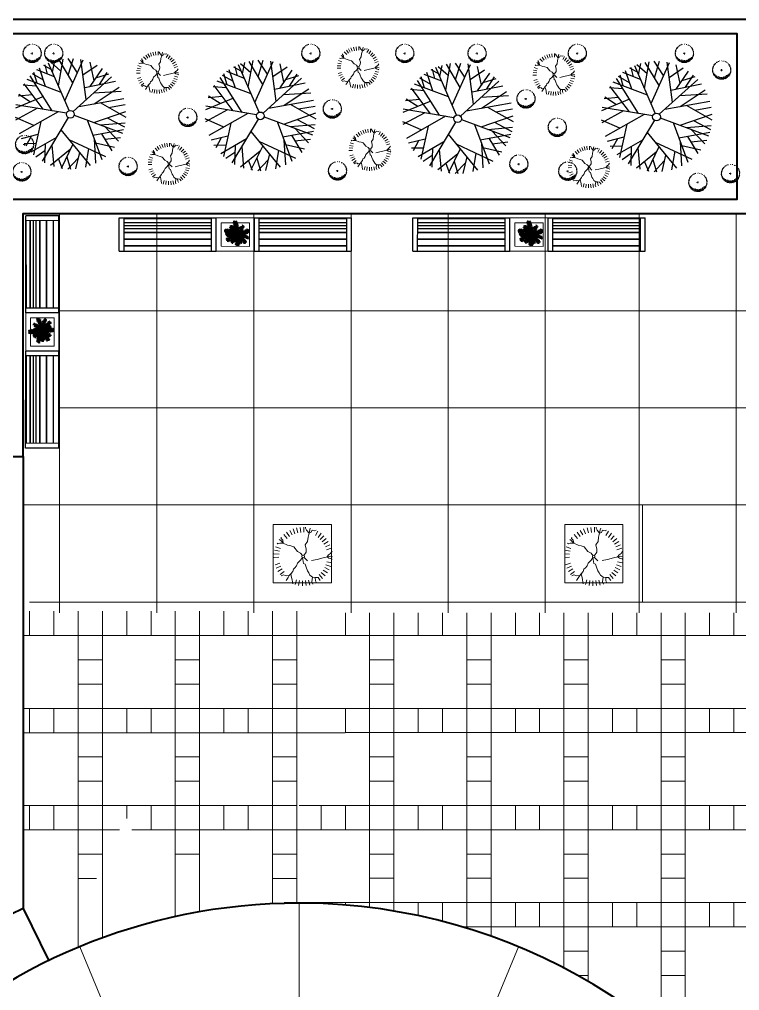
# Model space of a CAD drawing. Header units: millimetres. Extents: x 216896 to 446004, y 63591 to 243769.
# Drawn here: x 367824 to 382651, y 201232 to 221232 of the extents above; entities that cross this region are included whole.
import ezdxf

# ---------------------------------------------------------------- set-up
doc = ezdxf.new("R2010")
doc.units = ezdxf.units.MM
doc.layers.add('1_furn', color=26, linetype='Continuous')
for name, color, linetype, lineweight in [('concr. box', 250, 'Continuous', 20), ('glass constr', 251, 'Continuous', 5), ('trees 1', 84, 'Continuous', 5), ('wall', 5, 'Continuous', 40)]:
    doc.layers.add(name, color=color, linetype=linetype, lineweight=lineweight)
doc.layers.add('green', color=7, linetype='Continuous', true_color=0x45e718)
doc.layers.add('trees', color=7, linetype='Continuous', true_color=0x547000)
doc.layers.add('line pedestr', color=7, linetype='Continuous', lineweight=5, true_color=0x1c1c1c)
doc.layers.add('trees 2', color=7, linetype='Continuous', lineweight=5, true_color=0x91c200)

# ---------------------------------------------------------------- blocks, each defined once
blk = doc.blocks.new('A$C19F01AD3')
at = {"color": 0}
for p, q in [((-0.292, 0.682), (-0.444, 0.833)), ((-0.41, 0.656), (-0.413, 0.85)), ((-0.095, 0.686), (-0.355, 0.876)), ((-0.284, 0.566), (-0.306, 0.895)), ((-0.115, 0.82), (-0.22, 0.92)), ((-0.199, 0.762), (-0.197, 0.926)), ((-0.003, 0.066), (-0.132, 0.938)), ((-0.108, 0.772), (-0.021, 0.947)), ((0.036, 0.751), (-0.094, 0.942)), ((-0.071, 0.523), (0.125, 0.94)), ((-0.03, 0.247), (0.451, 0.836)), ((0.181, 0.505), (0.055, 0.946)), ((0.139, 0.654), (0.295, 0.902)), ((0.301, 0.652), (0.208, 0.926)), ((0.327, 0.171), (0.415, 0.854)), ((-0.427, 0.608), (-0.645, 0.687)), ((-0.423, 0.202), (-0.625, 0.705)), ((-0.053, 0.401), (-0.557, 0.761)), ((-0.281, 0.137), (-0.489, 0.808)), ((0.381, 0.592), (0.656, 0.688)), ((0.537, 0.448), (0.555, 0.771)), ((-0.537, 0.486), (-0.78, 0.526)), ((-0.603, 0.378), (-0.762, 0.551)), ((0.447, 0.372), (0.728, 0.611)), ((0.61, 0.361), (0.792, 0.525)), ((-0.365, 0.409), (-0.874, 0.342)), ((-0.056, 0.034), (-0.851, 0.397)), ((0.057, 0.032), (0.844, 0.436)), ((0.354, 0.378), (0.885, 0.344)), ((0.581, 0.486), (0.812, 0.493)), ((-0.514, 0.243), (-0.925, 0.146)), ((-0.649, -0.024), (-0.917, 0.192)), ((0.438, 0.069), (0.92, 0.232)), ((0.481, 0.25), (0.935, 0.157)), ((-0.191, 0.096), (-0.93, -0.097)), ((-0.519, 0.01), (-0.785, -0.504)), ((0.172, 0.091), (0.947, 0.026)), ((0.542, 0.06), (0.9, -0.29)), ((-0.048, -0.045), (-0.672, -0.648)), ((0.058, -0.031), (0.774, -0.539)), ((0.66, -0.055), (0.944, -0.08)), ((-0.623, -0.191), (-0.916, -0.185)), ((-0.695, -0.33), (-0.891, -0.28)), ((-0.739, -0.188), (-0.874, -0.33)), ((-0.33, -0.318), (-0.818, -0.45)), ((-0.222, -0.214), (0.101, -0.931)), ((0.25, -0.167), (0.318, -0.882)), ((0.351, -0.239), (0.926, -0.196)), ((0.447, -0.307), (0.864, -0.381)), ((0.592, -0.221), (0.832, -0.446)), ((-0.579, -0.491), (-0.753, -0.551)), ((-0.544, -0.376), (-0.636, -0.683)), ((-0.44, -0.424), (-0.504, -0.786)), ((-0.135, -0.408), (0.394, -0.852)), ((0.276, -0.444), (0.808, -0.487)), ((0.426, -0.456), (0.522, -0.782)), ((0.513, -0.354), (0.675, -0.657)), ((-0.158, -0.58), (-0.551, -0.753)), ((-0.092, -0.504), (-0.391, -0.848)), ((0.148, -0.645), (0.016, -0.936)), ((0.282, -0.506), (0.196, -0.916)), ((0.289, -0.582), (0.583, -0.738)), ((0.458, -0.563), (0.724, -0.603)), ((-0.393, -0.684), (-0.371, -0.857)), ((-0.066, -0.756), (-0.281, -0.891)), ((-0.245, -0.681), (-0.239, -0.903)), ((-0.018, -0.666), (-0.154, -0.922))]:
    blk.add_line(p, q, dxfattribs=at)
blk.add_circle((0, 0), 0.0659, dxfattribs=at)
blk = doc.blocks.new('arbor3')
at = {"layer": 'trees 1'}
for p, q in [((-0.128, 0.431), (-0.102, 0.36)), ((-0.076, 0.445), (-0.059, 0.373)), ((-0.023, 0.454), (-0.015, 0.379)), ((0.031, 0.455), (0.03, 0.38)), ((0.085, 0.449), (0.074, 0.375)), ((0.138, 0.437), (0.118, 0.365)), ((0.157, 0.418), (0.159, 0.43)), ((-0.294, 0.301), (-0.305, 0.313)), ((-0.268, 0.301), (-0.294, 0.301)), ((-0.218, 0.288), (-0.268, 0.301)), ((-0.243, 0.336), (-0.26, 0.356)), ((-0.218, 0.288), (-0.243, 0.336)), ((-0.23, 0.365), (-0.222, 0.384)), ((-0.213, 0.333), (-0.23, 0.365)), ((-0.218, 0.288), (-0.213, 0.333)), ((-0.162, 0.245), (-0.218, 0.288)), ((-0.178, 0.41), (-0.144, 0.343)), ((0.165, 0.385), (0.157, 0.418)), ((0.158, 0.282), (0.188, 0.333)), ((0.188, 0.333), (0.165, 0.385)), ((0.188, 0.333), (0.21, 0.38)), ((0.188, 0.333), (0.217, 0.337)), ((0.21, 0.38), (0.223, 0.401)), ((0.217, 0.337), (0.242, 0.362)), ((0.242, 0.362), (0.275, 0.344)), ((0.322, 0.327), (0.269, 0.274)), ((0.275, 0.344), (0.298, 0.349)), ((0.357, 0.286), (0.299, 0.24)), ((-0.39, 0.173), (-0.319, 0.148)), ((-0.368, 0.222), (-0.301, 0.189)), ((-0.34, 0.269), (-0.278, 0.227)), ((-0.122, 0.222), (-0.162, 0.245)), ((-0.082, 0.197), (-0.122, 0.222)), ((-0.047, 0.118), (-0.082, 0.197)), ((0.088, 0.18), (0.134, 0.219)), ((0.088, 0.117), (0.088, 0.18)), ((0.134, 0.219), (0.158, 0.282)), ((0.387, 0.241), (0.323, 0.202)), ((0.412, 0.193), (0.343, 0.162)), ((-0.416, 0.014), (-0.341, 0.016)), ((-0.405, 0.121), (-0.332, 0.105)), ((-0.008, 0.08), (-0.047, 0.118)), ((0.001, 0.013), (-0.034, -0.016)), ((0.008, 0.041), (-0.008, 0.08)), ((0.001, 0.013), (-0.008, -0.074)), ((0.024, 0.009), (0.059, -0.053)), ((0.029, 0.036), (0.074, 0.074)), ((0.074, 0.074), (0.088, 0.117)), ((0.43, 0.142), (0.358, 0.12)), ((0.441, 0.089), (0.367, 0.076)), ((0.446, 0.035), (0.371, 0.032)), ((-0.411, -0.04), (-0.337, -0.028)), ((-0.4, -0.093), (-0.328, -0.072)), ((-0.382, -0.144), (-0.313, -0.114)), ((-0.172, -0.121), (-0.19, -0.147)), ((-0.145, -0.108), (-0.172, -0.121)), ((-0.115, -0.085), (-0.145, -0.108)), ((-0.089, -0.048), (-0.115, -0.085)), ((-0.034, -0.016), (-0.089, -0.048)), ((-0.008, -0.074), (0.013, -0.094)), ((0.013, -0.094), (0.015, -0.139)), ((0.015, -0.139), (0.021, -0.194)), ((0.12, -0.067), (0.201, -0.07)), ((0.201, -0.07), (0.292, -0.071)), ((0.292, -0.071), (0.403, -0.073)), ((0.398, -0.174), (0.331, -0.141)), ((0.353, -0.072), (0.381, -0.05)), ((0.353, -0.072), (0.373, -0.099)), ((0.373, -0.099), (0.409, -0.119)), ((0.381, -0.05), (0.417, -0.037)), ((0.403, -0.073), (0.43, -0.093)), ((0.409, -0.119), (0.417, -0.131)), ((0.417, -0.037), (0.445, -0.012)), ((-0.336, -0.161), (-0.37, -0.169)), ((-0.312, -0.175), (-0.336, -0.161)), ((-0.279, -0.218), (-0.318, -0.25)), ((-0.299, -0.188), (-0.312, -0.175)), ((-0.254, -0.193), (-0.299, -0.188)), ((-0.254, -0.193), (-0.279, -0.218)), ((-0.228, -0.174), (-0.254, -0.193)), ((-0.231, -0.266), (-0.237, -0.325)), ((-0.229, -0.232), (-0.231, -0.266)), ((-0.228, -0.174), (-0.229, -0.232)), ((-0.19, -0.147), (-0.228, -0.174)), ((-0.207, -0.345), (-0.169, -0.281)), ((0.021, -0.194), (0.033, -0.228)), ((0.033, -0.228), (0.041, -0.267)), ((0.041, -0.267), (0.07, -0.307)), ((0.255, -0.334), (0.212, -0.272)), ((0.298, -0.301), (0.248, -0.245)), ((0.336, -0.263), (0.28, -0.214)), ((0.37, -0.221), (0.308, -0.179)), ((-0.159, -0.37), (-0.13, -0.301)), ((-0.108, -0.389), (-0.088, -0.317)), ((-0.055, -0.401), (-0.044, -0.327)), ((-0.001, -0.407), (0, -0.332)), ((0.07, -0.307), (0.044, -0.37)), ((0.044, -0.37), (0.047, -0.406)), ((0.07, -0.307), (0.106, -0.319)), ((0.106, -0.319), (0.096, -0.368)), ((0.096, -0.368), (0.103, -0.398)), ((0.106, -0.319), (0.147, -0.333)), ((0.147, -0.333), (0.166, -0.38)), ((0.208, -0.361), (0.174, -0.295))]:
    blk.add_line(p, q, dxfattribs=at)
blk.add_circle((0.015, 0.024), 0.0177, dxfattribs=at)
blk = doc.blocks.new('arber')
at = {"layer": 'trees 2'}
for p, q in [((-0.191, -0.004), (-0.181, 0.005)), ((-0.19, 0.014), (-0.175, 0.017)), ((-0.176, 0.032), (-0.189, 0.034)), ((-0.171, 0.015), (-0.189, 0.021)), ((-0.188, 0.008), (-0.177, 0.001)), ((-0.166, 0.042), (-0.184, 0.044)), ((-0.171, 0.048), (-0.179, 0.056)), ((-0.177, 0.071), (-0.165, 0.075)), ((-0.165, 0.062), (-0.174, 0.065)), ((-0.17, 0.081), (-0.162, 0.07)), ((-0.169, 0.088), (-0.155, 0.085)), ((-0.151, 0.081), (-0.165, 0.094)), ((-0.15, 0.099), (-0.161, 0.105)), ((-0.136, 0.104), (-0.152, 0.113)), ((-0.139, 0.112), (-0.144, 0.122)), ((-0.135, 0.135), (-0.122, 0.135)), ((-0.128, 0.123), (-0.135, 0.129)), ((-0.125, 0.142), (-0.122, 0.129)), ((-0.122, 0.148), (-0.11, 0.139)), ((-0.107, 0.135), (-0.116, 0.152)), ((-0.1, 0.15), (-0.107, 0.161)), ((-0.085, 0.151), (-0.096, 0.164)), ((-0.085, 0.159), (-0.085, 0.17)), ((-0.07, 0.164), (-0.074, 0.172)), ((-0.06, 0.181), (-0.062, 0.168)), ((-0.055, 0.185), (-0.047, 0.173)), ((-0.034, 0.179), (-0.037, 0.191)), ((0.021, -0.005), (-0.021, 0.005)), ((-0.017, 0.181), (-0.013, 0.191)), ((-0.001, 0.18), (-0.002, 0.19)), ((0.008, 0.015), (-0.001, -0.021)), ((0.003, 0.195), (0.011, 0.185)), ((0.055, 0.175), (0.062, 0.183)), ((0.095, 0.173), (0.091, 0.159)), ((0.119, 0.143), (0.129, 0.147)), ((0.129, 0.132), (0.135, 0.139)), ((0.142, 0.139), (0.141, 0.126)), ((0.157, 0.104), (0.167, 0.111)), ((0.165, 0.089), (0.176, 0.089)), ((0.171, 0.074), (0.179, 0.078)), ((0.188, 0.064), (0.174, 0.066)), ((0.174, 0.051), (0.193, 0.052)), ((0.192, 0.059), (0.179, 0.051)), ((0.185, 0.076), (0.18, 0.064)), ((0.18, 0.024), (0.197, 0.029)), ((0.186, 0.038), (0.198, 0.04)), ((0.187, 0.021), (0.198, 0.017)), ((0.187, 0.005), (0.196, 0.006)), ((0.201, 0.001), (0.192, -0.007)), ((-0.177, -0.023), (-0.187, -0.019)), ((-0.17, -0.027), (-0.187, -0.032)), ((-0.175, -0.041), (-0.187, -0.043)), ((-0.177, -0.008), (-0.186, -0.009)), ((-0.164, -0.053), (-0.183, -0.055)), ((-0.181, -0.062), (-0.169, -0.054)), ((-0.165, -0.015), (-0.177, -0.023)), ((-0.177, -0.067), (-0.164, -0.069)), ((-0.175, -0.079), (-0.169, -0.067)), ((-0.159, -0.04), (-0.171, -0.048)), ((-0.16, -0.077), (-0.168, -0.081)), ((-0.155, -0.091), (-0.166, -0.092)), ((-0.151, -0.054), (-0.163, -0.062)), ((-0.147, -0.092), (-0.161, -0.103)), ((-0.147, -0.107), (-0.157, -0.114)), ((-0.143, -0.065), (-0.155, -0.073)), ((-0.155, -0.073), (-0.154, -0.082)), ((-0.131, -0.114), (-0.148, -0.123)), ((-0.133, -0.097), (-0.145, -0.105)), ((-0.144, -0.129), (-0.135, -0.116)), ((-0.14, -0.08), (-0.14, -0.09)), ((-0.138, -0.132), (-0.125, -0.129)), ((-0.131, -0.142), (-0.131, -0.129)), ((-0.117, -0.098), (-0.129, -0.105)), ((-0.128, -0.088), (-0.127, -0.098)), ((-0.114, -0.112), (-0.126, -0.12)), ((-0.119, -0.134), (-0.125, -0.141)), ((-0.108, -0.146), (-0.118, -0.15)), ((-0.109, -0.124), (-0.109, -0.134)), ((-0.1, -0.143), (-0.109, -0.159)), ((-0.096, -0.133), (-0.102, -0.14)), ((-0.086, -0.152), (-0.102, -0.156)), ((-0.095, -0.157), (-0.101, -0.167)), ((-0.088, -0.112), (-0.1, -0.12)), ((-0.088, -0.144), (-0.099, -0.147)), ((-0.077, -0.158), (-0.09, -0.172)), ((-0.073, -0.122), (-0.084, -0.128)), ((-0.084, -0.176), (-0.081, -0.161)), ((-0.083, -0.129), (-0.082, -0.138)), ((-0.079, -0.156), (-0.076, -0.165)), ((-0.07, -0.137), (-0.078, -0.148)), ((-0.077, -0.177), (-0.066, -0.169)), ((-0.067, -0.183), (-0.072, -0.171)), ((-0.059, -0.142), (-0.065, -0.15)), ((-0.059, -0.172), (-0.061, -0.181)), ((-0.06, -0.156), (-0.056, -0.164)), ((-0.045, -0.137), (-0.053, -0.148)), ((-0.044, -0.178), (-0.052, -0.186)), ((-0.047, -0.149), (-0.051, -0.163)), ((-0.044, -0.159), (-0.048, -0.168)), ((-0.034, -0.166), (-0.043, -0.174)), ((-0.029, -0.174), (-0.042, -0.183)), ((-0.038, -0.173), (-0.04, -0.19)), ((-0.027, -0.141), (-0.035, -0.151)), ((-0.029, -0.15), (-0.033, -0.163)), ((-0.028, -0.183), (-0.03, -0.195)), ((-0.019, -0.155), (-0.023, -0.167)), ((-0.021, -0.175), (-0.015, -0.182)), ((-0.011, -0.177), (-0.017, -0.195)), ((-0.011, -0.197), (-0.013, -0.182)), ((-0.007, -0.155), (-0.01, -0.164)), ((-0.004, -0.168), (0.003, -0.175)), ((-0.004, -0.195), (0.003, -0.184)), ((0.008, -0.197), (-0.001, -0.188)), ((0.005, -0.145), (0.001, -0.159)), ((0.011, -0.183), (0.012, -0.192)), ((0.013, -0.166), (0.012, -0.175)), ((0.023, -0.143), (0.018, -0.155)), ((0.025, -0.169), (0.019, -0.179)), ((0.032, -0.175), (0.023, -0.188)), ((0.027, -0.184), (0.023, -0.194)), ((0.031, -0.176), (0.036, -0.193)), ((0.035, -0.153), (0.035, -0.166)), ((0.04, -0.172), (0.048, -0.178)), ((0.044, -0.182), (0.047, -0.194)), ((0.047, -0.149), (0.046, -0.159)), ((0.054, -0.136), (0.055, -0.15)), ((0.054, -0.161), (0.063, -0.165)), ((0.057, -0.17), (0.059, -0.189)), ((0.066, -0.188), (0.057, -0.175)), ((0.069, -0.153), (0.071, -0.162)), ((0.07, -0.128), (0.07, -0.141)), ((0.071, -0.184), (0.073, -0.171)), ((0.083, -0.181), (0.071, -0.176)), ((0.081, -0.152), (0.079, -0.164)), ((0.081, -0.167), (0.085, -0.175)), ((0.085, -0.133), (0.09, -0.145)), ((0.09, -0.154), (0.086, -0.17)), ((0.095, -0.125), (0.098, -0.135)), ((0.095, -0.161), (0.096, -0.172)), ((0.096, -0.153), (0.107, -0.167)), ((0.097, -0.15), (0.106, -0.152)), ((0.108, -0.125), (0.111, -0.135)), ((0.111, -0.153), (0.118, -0.163)), ((0.118, -0.137), (0.126, -0.155)), ((0.132, -0.151), (0.12, -0.142)), ((0.125, -0.112), (0.125, -0.122)), ((0.13, -0.118), (0.133, -0.128)), ((0.136, -0.145), (0.133, -0.132)), ((0.146, -0.138), (0.133, -0.137)), ((0.138, -0.126), (0.145, -0.131)), ((0.14, -0.11), (0.143, -0.12)), ((0.147, -0.107), (0.162, -0.116)), ((0.15, -0.115), (0.154, -0.125)), ((0.161, -0.084), (0.176, -0.097)), ((0.161, -0.101), (0.171, -0.108)), ((0.18, -0.091), (0.165, -0.087)), ((0.181, -0.084), (0.173, -0.073)), ((0.187, -0.074), (0.175, -0.078)), ((0.176, -0.065), (0.184, -0.068)), ((0.177, -0.045), (0.194, -0.047)), ((0.181, -0.018), (0.199, -0.024)), ((0.182, -0.051), (0.19, -0.058)), ((0.201, -0.017), (0.186, -0.02)), ((0.187, -0.034), (0.199, -0.036)), ((0.199, -0.011), (0.188, -0.004))]:
    blk.add_line(p, q, dxfattribs=at)
blk = doc.blocks.new('A$C47DD4A19')
at = {"color": 0}
for p, q in [((-0.73, 4.32), (-1.34, 4.51)), ((-0.62, 3.87), (-1.29, 4.41)), ((-0.63, 4.47), (-1.23, 3.86)), ((-0.58, 4.22), (-0.95, 5.02)), ((-0.62, 3.77), (-0.94, 4.57)), ((-0.73, 4.12), (-0.08, 4.33)), ((-0.68, 4.12), (-0.24, 4.78)), ((-0.67, 3.72), (-0.64, 4.73)), ((-0.63, 4.37), (-0.22, 3.73)), ((-0.53, 4.38), (-0.49, 4.98)), ((1.27, 4.91), (1.01, 2.74)), ((1.08, 4.66), (1.49, 3.96)), ((1.34, 3.8), (1.27, 4.91)), ((1.49, 4.06), (1.43, 4.66)), ((1.44, 4.16), (1.94, 4.57)), ((1.44, 3.96), (2.34, 4.43)), ((1.49, 4.11), (2.04, 4.62)), ((-4.04, 0.28), (-4.58, -0.28)), ((-4.54, 0.22), (-3.38, 0.14)), ((-3.93, 0.13), (-4.35, 0.83)), ((-3.38, 2.86), (-4.33, 2.9)), ((-2.76, 2.42), (-4.17, 2.4)), ((-4.04, 3.25), (-3.23, 2.97)), ((-3.18, 0.2), (-4.04, 0.28)), ((-3.33, 0.14), (-4.03, -0.12)), ((-3.28, 0.29), (-4, 0.79)), ((-3.43, 2.91), (-3.93, 2.65)), ((-2.98, 0.15), (-3.87, -0.57)), ((-3.77, -0.47), (-3.13, 0.15)), ((-2.46, 2.22), (-3.76, 2)), ((-3.43, 2.96), (-3.74, 3.56)), ((-3.23, 0.19), (-3.69, 0.59)), ((-3.48, 2.96), (-3.62, 2.36)), ((-2.72, 0.15), (-3.59, 0.79)), ((-3.23, 0.09), (-3.59, 0.79)), ((-2.47, 0.16), (-3.46, -0.77)), ((-3.08, 0.3), (-3.44, 0.85)), ((-3.43, 2.96), (-3.07, 2.42)), ((-3.38, 2.86), (-3.34, 3.87)), ((-3.38, 2.96), (-2.88, 3.07)), ((-3.38, 2.91), (-2.92, 2.72)), ((-1.44, 1.44), (-3.38, 2.81)), ((-3.31, 1.76), (-1.95, 1.78)), ((-3.23, 2.97), (-3.27, 2.36)), ((-3.23, 2.97), (-2.58, 3.18)), ((-3.23, 0.19), (-2.94, 0.96)), ((-0.1, -0.1), (-3.23, 0.19)), ((-3.18, 0.25), (-2.63, 0.31)), ((-3.18, 0.2), (-3.16, -0.61)), ((-3.14, 0.85), (-2.22, 0.16)), ((-3.13, 2.97), (-2.62, 2.68)), ((-3.13, 0.15), (-2.78, 0.71)), ((-3.13, 0.25), (-2.72, -0.25)), ((-3.02, 2.67), (-3.04, 3.83)), ((-2.27, 0.11), (-2.86, -0.76)), ((-1.49, 1.33), (-2.75, 1.46)), ((-2.71, 2.37), (-2.68, 3.58)), ((-1.71, -0.08), (-2.64, 0.96)), ((-2.49, 1.12), (-1.13, 1.09)), ((-2.35, 2.08), (-2.33, 3.59)), ((-1.71, 0.07), (-2.25, -0.8)), ((-2.19, 1.02), (-1.31, 0.03)), ((-1.93, 0.67), (-0.51, 0.55)), ((-1.85, 1.78), (-1.92, 3.09)), ((-0.86, -0.07), (-1.53, 0.78)), ((-0.55, 2.51), (-1.52, 3.15)), ((-1.49, 1.44), (-1.46, 2.8)), ((-0.66, 2.86), (-1.47, 3.6)), ((0, 0), (-1.44, 1.44)), ((-1.38, 4.11), (-0.66, 3.21)), ((-0.39, 2.06), (-1.31, 2.6)), ((-0.43, 1.71), (-1.3, 2.24)), ((-0.33, 1.3), (-1.14, 1.79)), ((-1.07, 0.64), (-0.35, -0.06)), ((-1.03, 1.09), (-0.95, 2.45)), ((-0.32, 0.85), (-0.98, 1.29)), ((-0.67, 3.77), (-0.81, 3.26)), ((-0.67, 3.67), (-0.23, 4.23)), ((-0.05, -0.05), (-0.67, 3.77)), ((-0.67, 0.69), (-0.59, 1.85)), ((-0.6, 2.81), (-0.17, 4.08)), ((-0.11, 3.43), (-0.55, 2.41)), ((-0.45, 2.41), (-0.01, 3.23)), ((0.05, 3.02), (-0.44, 1.81)), ((-0.32, 1.15), (0.11, 2.22)), ((-0.31, 0.4), (-0.28, 1.46)), ((-0.28, 1.71), (0.11, 2.47)), ((-0.22, 4.08), (-0.11, 3.43)), ((-0.17, 4.08), (-0.22, 4.08)), ((-0.21, 0.5), (0.22, 1.57)), ((-0.15, -0.3), (4.3, 1.74)), ((-0.13, 1.71), (-0.01, 0.35)), ((-0.1, -0.05), (2.63, 2.47)), ((-0.05, 0.2), (1.39, 4.11)), ((0.19, 0.86), (0.01, 2.27)), ((0.05, 0.3), (0.74, 0.82)), ((0.33, 1.42), (0.07, 2.02)), ((0.18, 1.01), (1.28, 1.58)), ((0.77, 2.18), (0.3, 2.98)), ((0.3, 2.78), (0.58, 1.57)), ((0.35, 0.06), (1.47, -0.28)), ((0.36, -0.35), (1.05, 0.22)), ((0.39, 0.56), (1.6, 0.58)), ((0.4, 0.46), (0.63, 1.42)), ((0.51, -0.44), (1.61, 0.28)), ((0.53, 1.52), (1.48, 2.04)), ((0.67, 2.13), (0.59, 3.49)), ((0.65, 0.11), (1.19, 1.08)), ((0.67, 2.18), (1.52, 2.19)), ((0.68, 4.09), (0.96, 2.84)), ((1.03, 1.83), (0.74, 0.92)), ((1.44, 4.06), (0.79, 3.79)), ((0.8, 0.17), (2.07, -0.11)), ((1.77, 2.6), (0.81, 2.48)), ((1.01, 2.74), (0.83, 4.3)), ((1.34, 4.06), (0.83, 4.25)), ((0.89, 0.87), (1.95, 1.14)), ((0.9, 0.27), (1.44, 1.08)), ((1.44, 4.01), (0.94, 3.9)), ((1.44, 3.96), (0.99, 3.65)), ((1.06, 2.94), (2.2, 3.57)), ((1.07, -0.43), (2.16, 0.29)), ((1.19, 1.18), (1.32, 2.19)), ((2.4, 4.12), (1.25, 3.5)), ((1.29, 4.21), (1.8, 3.46)), ((1.39, 4.06), (1.65, 3.46)), ((1.39, 1.33), (2.59, 1.71)), ((1.4, 0.58), (1.69, 1.44)), ((1.4, 0.48), (2.72, 0.1)), ((1.44, 3.96), (1.95, 3.97)), ((1.44, 3.91), (1.5, 3.35)), ((1.81, 2.9), (1.53, 1.59)), ((2.67, 0.2), (1.62, -0.63)), ((1.7, 0.63), (2.24, 1.75)), ((1.77, 2.6), (1.77, 2.6)), ((1.83, 1.8), (3.34, 2.23)), ((1.88, 1.9), (2.11, 3.01)), ((2, 0.69), (3.07, 0.31)), ((2.63, 2.52), (2.02, 2.56)), ((2.58, 2.51), (2.03, 2.1)), ((2.08, -0.57), (3.22, 0.31)), ((2.18, 2.1), (2.41, 3.12)), ((2.68, 2.52), (2.21, 3.01)), ((2.25, 0.85), (3.42, 0.51)), ((2.58, 2.57), (2.28, 1.96)), ((2.3, 0.9), (2.84, 1.97)), ((2.43, 2.31), (2.82, 3.17)), ((2.53, 2.31), (3.58, 2.63)), ((2.53, 2.51), (2.54, 1.86)), ((2.65, 1.11), (3.29, 2.23)), ((2.68, 2.32), (2.67, 3.17)), ((2.68, -0.61), (3.73, 0.12)), ((3.29, 2.17), (2.9, 1.11)), ((2.95, 1.06), (4.17, 0.63)), ((3.2, 1.37), (3.73, 2.59)), ((3.95, 1.63), (3.3, 1.72)), ((3.34, -0.85), (4.23, 0.02)), ((3.5, 1.42), (4.37, 1.03)), ((3.59, 2.23), (4.1, 1.69)), ((4.25, 1.74), (3.6, 1.78)), ((3.61, 0.87), (3.95, 1.63)), ((3.9, 1.63), (4.19, 2.69)), ((3.9, 1.63), (4.67, 1.24)), ((3.9, 1.63), (4.11, 1.03)), ((4, 1.63), (4.37, 1.03)), ((4.15, 1.59), (4.86, 1.85)), ((4.15, 1.69), (4.96, 1.55)), ((4.2, 1.74), (4.6, 2.3)), ((4.25, 1.74), (4.44, 2.3)), ((4.67, 1.24), (4.32, 0.93)), ((-3.92, -3.4), (-5.03, -3.26)), ((-4.22, -3.8), (-4.78, -3.56)), ((-4.27, -3.8), (-4.77, -3.81)), ((-3.67, -3.09), (-4.69, -2.96)), ((-3.97, -3.7), (-4.68, -3.26)), ((-3.23, -2.78), (-4.59, -2.4)), ((-0.2, -0.21), (-4.56, -4.16)), ((-3.92, -3.75), (-4.48, -3.1)), ((-4.22, -3.75), (-4.46, -4.51)), ((-4.32, -3.86), (-4.25, -4.56)), ((-4.27, -3.8), (-4.08, -3.25)), ((-3.71, -3.74), (-4.22, -3.8)), ((-4.22, -3.75), (-4, -4.46)), ((-4.22, -3.85), (-3.45, -4.29)), ((-4.11, -3.85), (-3.21, -3.94)), ((-4.02, -3.75), (-3.63, -2.89)), ((-4.02, -3.75), (-3.11, -3.48)), ((-3.99, -2.24), (-2.78, -2.32)), ((-3.67, -3.34), (-3.85, -4.5)), ((-2.53, -2.06), (-3.6, -1.78)), ((-3.37, -3.03), (-3.35, -4.34)), ((-3.22, -0.11), (-3.12, -0.41)), ((-1.99, -1.7), (-3.2, -1.17)), ((-3.03, -2.62), (-2.95, -3.98)), ((-1.64, -1.39), (-2.81, -0.86)), ((-2.55, -3.77), (-2.73, -2.32)), ((-0.96, -2.74), (-2.45, -3.67)), ((-1.15, -3.25), (-2.4, -4.02)), ((-1.3, -3.6), (-2.34, -4.43)), ((-2.33, -1.96), (-2.21, -3.26)), ((-1.14, -0.93), (-2.16, -0.64)), ((-2.06, -3.06), (-0.77, -2.23)), ((-1.28, -4.31), (-2.05, -3.87)), ((-1.39, -4.16), (-2.04, -4.32)), ((-1.36, -0.07), (-1.95, -0.89)), ((-1.71, -2.9), (-1.89, -1.65)), ((-1.39, -4.31), (-1.85, -3.61)), ((-0.57, -1.72), (-1.72, -2.4)), ((-0.96, -0.07), (-1.5, -0.93)), ((-0.79, -0.67), (-1.5, -0.43)), ((-1.44, -4.26), (-1.45, -3.6)), ((-1.44, -4.26), (0, 0)), ((-0.43, -1.22), (-1.43, -1.94)), ((-1.39, -4.21), (-0.69, -3.59)), ((-1.34, -4.11), (-1.12, -4.86)), ((-1.29, -4.26), (-0.79, -4)), ((-0.25, -0.16), (-1.26, -0.17)), ((-0.77, -4.95), (-1.24, -3.95)), ((-1.2, -3.3), (-0.63, -4.4)), ((-1.19, -0.98), (-1.12, -2.24)), ((-1.19, -4.15), (-0.88, -4.55)), ((-0.6, -0.01), (-1.14, -1.08)), ((-0.39, -0.81), (-1.13, -1.43)), ((-1, -3.04), (-0.53, -4.04)), ((-0.87, -2.03), (-0.79, -0.67)), ((-0.44, -3.69), (-0.81, -2.38)), ((-0.67, -2.18), (-0.19, -3.33)), ((-0.55, -0.41), (-0.53, -1.47)), ((0.13, -1.66), (-0.51, -2.63)), ((-0.47, -1.72), (-0.2, -2.78)), ((0.14, -2.27), (-0.4, -3.23)), ((0.35, -2.61), (-0.39, -3.79)), ((-0.38, -1.32), (-0.06, -2.37)), ((0.41, -3.12), (-0.38, -4.34)), ((-0.35, -0.16), (-0.23, -1.01)), ((0.07, -1.01), (-0.32, -1.92)), ((-0.17, -4.74), (0.52, -3.57)), ((-0.1, -0.25), (0.02, -0.86)), ((-0.05, -0.15), (4, -0.94)), ((-0.05, -0.2), (2.24, -4.09)), ((0.68, -4.12), (-0.01, -5.19)), ((4.64, -2.99), (0, -0.2)), ((0.01, -0.81), (1.1, -5.47)), ((0.02, -0.86), (0.01, -0.81)), ((0.17, -1.31), (1.05, -2.15)), ((0.24, -1.91), (1.06, -2.8)), ((1.32, -3.45), (0.4, -2.61)), ((0.42, -0.85), (0.49, -1.81)), ((0.46, -3.27), (1.43, -4.16)), ((0.6, -2.31), (0.68, -1.55)), ((0.68, -1.45), (1.49, -1.49)), ((0.73, -3.97), (1.8, -4.86)), ((0.84, -1.85), (0.75, -2.71)), ((0.82, -0.64), (1.19, -1.94)), ((0.89, -1.7), (2.05, -1.78)), ((0.97, -0.49), (1.69, -1.28)), ((1.02, -3.56), (1.15, -2.35)), ((1.1, -2.15), (2.25, -2.08)), ((1.56, -3), (1.18, -4.16)), ((1.23, -0.94), (2.23, -0.92)), ((1.25, -2.45), (2.41, -2.53)), ((1.6, -1.99), (1.33, -1.09)), ((1.44, -4.76), (1.77, -3.29)), ((1.56, -2.85), (2.77, -2.82)), ((1.57, -0.58), (2.04, -1.53)), ((1.63, -1.18), (2.64, -1.16)), ((1.67, -2.99), (2.88, -3.17)), ((1.85, -2.08), (1.84, -1.43)), ((2.39, -4.29), (1.84, -4.2)), ((1.88, -3.44), (3.19, -3.52)), ((1.94, -1.53), (3, -1.46)), ((2.08, -3.89), (1.95, -5.01)), ((2.03, -0.52), (2.4, -1.77)), ((3.09, -3.88), (2.03, -3.59)), ((2.26, -2.68), (2.2, -1.67)), ((2.55, -4.29), (2.2, -4.65)), ((2.24, -4.14), (2.71, -4.89)), ((2.28, -0.61), (2.8, -1.71)), ((2.29, -4.14), (3.15, -4.33)), ((2.29, -4.14), (3.05, -4.43)), ((2.29, -4.29), (2.41, -5.05)), ((2.59, -4.24), (2.38, -3.49)), ((2.39, -4.34), (2.99, -3.73)), ((2.55, -1.87), (3.76, -1.8)), ((2.66, -1.97), (2.67, -2.78)), ((2.83, -0.71), (3.26, -1.81)), ((3.03, -3.32), (2.91, -2.07)), ((3.21, -2.16), (4.57, -2.04)), ((3.24, -0.7), (3.61, -1.6)), ((3.42, -2.26), (3.54, -3.52)), ((3.44, -0.9), (4, -0.99)), ((4.15, -0.88), (3.5, -1.3)), ((4.25, -0.78), (3.59, -0.44)), ((3.95, -0.99), (3.59, -0.64)), ((3.64, -0.89), (4.06, -1.79)), ((3.82, -2.5), (3.9, -3.71)), ((3.95, -0.94), (3.83, -0.18)), ((3.9, -0.94), (3.86, -1.49)), ((3.9, -0.99), (4.8, -0.82)), ((3.9, -0.84), (4.06, -1.59)), ((4.55, -1.03), (3.9, -0.84)), ((3.95, -0.89), (4.95, -0.42)), ((3.98, -2.55), (5.18, -2.43)), ((4, -1.09), (4.29, -0.33)), ((4, -0.89), (4.21, -1.69)), ((4.84, -2.94), (4.04, -3.1)), ((4.05, -0.94), (4.61, -1.43)), ((4.08, -2.7), (4.84, -3.09)), ((4.08, -2.7), (4.45, -3.85)), ((4.79, -2.99), (4.09, -3.56)), ((4.69, -2.94), (4.28, -2.55)), ((4.44, -2.95), (4.73, -2.34)), ((4.64, -2.99), (4.47, -2.14)), ((4.54, -2.84), (5.14, -2.68)), ((4.54, -2.89), (4.85, -3.29)), ((4.54, -2.94), (4.7, -3.39)), ((-1.39, -4.31), (-1.83, -4.92)), ((0.25, -5.69), (0.89, -4.57)), ((0.95, -5.22), (0.46, -6.14)), ((1.36, -5.72), (0.65, -5.28)), ((0.65, -5.68), (1.26, -5.87)), ((1.06, -5.53), (0.92, -6.18)), ((1.96, -5.56), (0.99, -4.77)), ((1.05, -5.47), (1.87, -5.96)), ((1.06, -5.73), (1.65, -5.11)), ((1.16, -5.62), (1.22, -6.18)), ((1.16, -5.83), (1.62, -6.07)), ((1.31, -5.82), (1.25, -5.02)), ((1.26, -5.67), (1.81, -5.51)), ((1.62, -6.07), (1.26, -5.67)), ((1.65, -5.11), (1.36, -5.72))]:
    blk.add_line(p, q, dxfattribs=at)
blk = doc.blocks.new('bancc')
at = {"layer": '1_furn', "ltscale": 10}
for p, q in [((-1.179, -1.755), (-0.661, 0.177)), ((-1.139, -1.662), (-0.674, 0.077)), ((-1.063, -1.682), (-0.597, 0.057)), ((-1.06, -1.683), (-0.594, 0.056)), ((-1, -1.699), (-0.534, 0.04)), ((-0.944, -1.714), (-0.478, 0.025)), ((-0.87, -1.734), (-0.404, 0.005)), ((-0.866, -1.735), (-0.4, 0.004)), ((-0.026, -0.097), (-0.687, 0.081)), ((0, 0), (-0.661, 0.177)), ((-0.518, -1.932), (0, 0)), ((-0.736, -1.77), (-0.27, -0.031)), ((-0.732, -1.771), (-0.266, -0.032)), ((-0.602, -1.806), (-0.137, -0.067)), ((-0.597, -1.807), (-0.131, -0.068)), ((-0.518, -1.932), (-1.179, -1.755)), ((-0.492, -1.835), (-1.153, -1.658)), ((-1.9, -4.445), (-1.382, -2.513)), ((-0.721, -2.69), (-1.382, -2.513)), ((-1.86, -4.352), (-1.394, -2.613)), ((-1.784, -4.372), (-1.318, -2.634)), ((-1.781, -4.373), (-1.315, -2.635)), ((-1.721, -4.389), (-1.255, -2.651)), ((-1.665, -4.404), (-1.199, -2.666)), ((-1.591, -4.424), (-1.125, -2.685)), ((-1.586, -4.425), (-1.121, -2.687)), ((-1.457, -4.46), (-0.991, -2.722)), ((-1.453, -4.461), (-0.987, -2.722)), ((-0.747, -2.787), (-1.408, -2.61)), ((-1.323, -4.496), (-0.857, -2.757)), ((-1.318, -4.497), (-0.852, -2.759)), ((-1.239, -4.622), (-0.721, -2.69)), ((-1.213, -4.526), (-1.874, -4.348)), ((-1.239, -4.622), (-1.9, -4.445))]:
    blk.add_line(p, q, dxfattribs=at)
at = {"layer": 'concr. box'}
for points in [[(-0.518, -1.932), (-0.721, -2.69), (-1.382, -2.513), (-1.179, -1.755)], [(-0.64, -2.003), (-0.792, -2.568), (-1.26, -2.442), (-1.108, -1.877)]]:
    blk.add_lwpolyline(points, close=True, dxfattribs=at)
at = {"color": 0, "xscale": 0.04651643971571215, "yscale": 0.04651643971571215, "zscale": 0.04651643971571215, "rotation": 316.9532213681869}
blk.add_blockref('A$C47DD4A19', (-0.938, -2.166), dxfattribs=at)

msp = doc.modelspace()

# ---------------------------------------------------------------- hatches: boundary and pattern name
at = {"layer": 'line pedestr'}
h = msp.add_hatch(dxfattribs=at)
h.set_pattern_fill('NET_1', color=256, scale=10000, angle=810, style=0)
h.set_pattern_definition([(90, (303033.4, -282956.8), (-2000, 4e-10), []), (180, (303033.4, -282956.8), (-4e-10, -2000), []), (90, (303533.4, -282956.8), (-2000, 4e-10), []), (180, (303033.4, -283456.8), (-4e-10, -2000), []), (90, (302533.4, -283456.8), (-500, 9e-11), [500, -1500]), (180, (303533.4, -282456.8), (-9e-11, -500), [500, -1500])])
h.paths.add_polyline_path([(390834, 209008), (374533, 209008), (374533, 207169, -0.198912), (374568, 207154, -0.668179), (374533, 207069), (374533, 205230), (373583, 205230), (373583, 204982), (373583, 203032, -1), (373583, 179432), (373583, 177482), (373583, 177234), (374533, 177234), (374533, 175395, -0.198912), (374568, 175380, -0.668179), (374533, 175295), (374533, 173456), (390834, 173456), (390834, 191182, -0.198912), (390799, 191196, -0.668179), (390834, 191282)])

# ---------------------------------------------------------------- linework, layer by layer
at = {"layer": 'concr. box'}
for points in [[(372651, 211232), (372651, 209232), (374651, 209232), (374651, 211232), (372651, 211232)], [(378651, 211232), (378651, 209232), (380651, 209232), (380651, 211232), (378651, 211232)]]:
    msp.add_lwpolyline(points, dxfattribs=at)
for points in [[(373051, 210832), (373051, 209632), (374251, 209632), (374251, 210832)], [(379051, 210832), (379051, 209632), (380251, 209632), (380251, 210832)]]:
    msp.add_lwpolyline(points, close=True, dxfattribs=at)
at = {"layer": 'glass constr'}
for points in [[(373583, 194332), (373583, 203032)], [(372397, 194096), (369067, 202134)], [(374769, 194096), (378099, 202134)]]:
    msp.add_lwpolyline(points, dxfattribs=at)
at = {"layer": 'line pedestr'}
for p, q in [((368651, 217232), (368651, 209008)), ((370651, 217232), (370651, 209008)), ((372651, 217232), (372651, 209008)), ((374651, 217232), (374651, 209008)), ((376651, 217232), (376651, 209008)), ((378651, 217232), (378651, 209008)), ((380583, 217232), (380583, 209008)), ((382583, 217232), (382583, 209008)), ((406651, 215232), (368637, 215232)), ((406651, 213232), (368637, 213232)), ((406651, 211232), (367901, 211232)), ((406651, 209232), (368033, 209232)), ((368033, 208543), (368033, 209043)), ((368533, 208543), (368533, 209043)), ((369033, 202119), (369033, 209043)), ((369033, 208543), (369033, 209043)), ((369533, 202315), (369533, 209043)), ((369533, 208543), (369533, 209043)), ((370033, 208543), (370033, 209043)), ((370533, 208543), (370533, 209043)), ((371033, 202753), (371033, 209043)), ((371033, 208543), (371033, 209043)), ((371533, 202852), (371533, 209043)), ((371533, 208543), (371533, 209043)), ((372033, 208543), (372033, 209043)), ((372533, 208543), (372533, 209043)), ((373033, 203019), (373033, 209043)), ((373533, 204069), (373533, 209043)), ((374533, 208543), (367901, 208543)), ((369533, 208543), (369033, 208543)), ((371533, 208543), (371033, 208543)), ((369533, 208043), (369033, 208043)), ((371533, 208043), (371033, 208043)), ((373533, 208043), (373033, 208043)), ((369533, 207543), (369033, 207543)), ((371533, 207543), (371033, 207543)), ((373533, 207543), (373033, 207543)), ((374533, 207043), (367901, 207043)), ((368033, 206543), (368033, 207043)), ((368533, 206543), (368533, 207043)), ((369033, 206543), (369033, 207043)), ((369533, 207043), (369033, 207043)), ((369533, 206543), (369533, 207043)), ((370033, 206543), (370033, 207043)), ((370533, 206543), (370533, 207043)), ((371033, 206543), (371033, 207043)), ((371533, 207043), (371033, 207043)), ((371533, 206543), (371533, 207043)), ((372033, 206543), (372033, 207043)), ((372533, 206543), (372533, 207043)), ((373033, 206543), (373033, 207043)), ((374533, 206543), (367901, 206543)), ((369533, 206543), (369033, 206543)), ((371533, 206543), (371033, 206543)), ((369533, 206043), (369033, 206043)), ((371533, 206043), (371033, 206043)), ((373533, 206043), (373033, 206043)), ((369533, 205543), (369033, 205543)), ((371533, 205543), (371033, 205543)), ((373533, 205543), (373033, 205543)), ((373533, 205043), (367901, 205043)), ((368033, 204543), (368033, 205043)), ((368533, 204543), (368533, 205043)), ((369033, 204543), (369033, 205043)), ((369533, 205043), (369033, 205043)), ((369533, 204543), (369533, 205043)), ((370033, 204774), (370033, 205043)), ((370533, 204543), (370533, 205043)), ((371033, 204543), (371033, 205043)), ((371533, 205043), (371033, 205043)), ((371533, 204543), (371533, 205043)), ((372033, 204543), (372033, 205043)), ((372533, 204543), (372533, 205043)), ((373033, 204543), (373033, 205043)), ((373533, 203032), (373533, 204982)), ((373533, 204543), (373533, 204982)), ((369887, 204543), (367901, 204543)), ((369533, 204543), (369033, 204543)), ((373583, 204543), (370138, 204543)), ((371533, 204543), (371033, 204543)), ((369533, 204043), (369033, 204043)), ((371533, 204043), (371033, 204043)), ((373533, 204043), (373033, 204043)), ((369408, 203543), (369033, 203543)), ((373533, 203543), (373033, 203543)), ((373583, 203043), (373278, 203043)), ((373533, 203043), (373278, 203043)), ((373533, 203032), (373533, 203043))]:
    msp.add_line(p, q, dxfattribs=at)
at = {"layer": 'wall'}
for p, q in [((367901, 212232), (367901, 202924)), ((367901, 202924), (368426, 201845))]:
    msp.add_line(p, q, dxfattribs=at)
msp.add_lwpolyline([(362651, 212232), (367901, 212232), (367901, 217232), (382901, 217232), (382901, 221232), (362651, 221232), (362651, 212232)], dxfattribs=at)
msp.add_lwpolyline([(362951, 212532), (367601, 212532), (367601, 217532), (382601, 217532), (382601, 220932), (362951, 220932)], close=True, dxfattribs=at)
for radius, start, end in [(11800, 91.4794, 268.5206), (11800, 268.5206, 91.4794), (13000, 115.9168, 268.6572)]:
    msp.add_arc((373583, 191232), radius, start, end, dxfattribs=at)

# ---------------------------------------------------------------- block references
at = {"layer": 'green'}
for name, p, xscale, yscale, zscale, rotation in [('A$C19F01AD3', (368872, 219278), 1210.070298431674, 1210.070298431674, 1210.070298431674, 14.99999999998812), ('arber', (368081, 220533), 1000, 1000, 1000, 14.99999999998732), ('arber', (368525, 220533), 1000, 1000, 1000, 14.99999999998732), ('arbor3', (370659, 220111), 1000, 1000, 1000, 14.99999999998732), ('A$C19F01AD3', (372783, 219245), 1210.070298431674, 1210.070298431674, 1210.070298431674, 14.99999999998812), ('arber', (373818, 220533), 1000, 1000, 1000, 14.99999999998732), ('arbor3', (374790, 220213), 1000, 1000, 1000, 14.99999999998732), ('arber', (375753, 220533), 1000, 1000, 1000, 14.99999999998732), ('arber', (377241, 220533), 1000, 1000, 1000, 14.99999999998732), ('arbor3', (378820, 220070), 1000, 1000, 1000, 14.99999999998732), ('arber', (379305, 220533), 1000, 1000, 1000, 14.99999999998732), ('A$C19F01AD3', (380940, 219223), 1210.070298431674, 1210.070298431674, 1210.070298431674, 14.99999999998812), ('arber', (381510, 220533), 1000, 1000, 1000, 14.99999999998732), ('A$C19F01AD3', (376847, 219186), 1210.070298431674, 1210.070298431674, 1210.070298431674, 14.99999999998812), ('arber', (382278, 220189), 1000, 1000, 1000, 14.99999999998732), ('arber', (378248, 219595), 1000, 1000, 1000, 14.99999999998732), ('arber', (374260, 219388), 1000, 1000, 1000, 14.99999999998732), ('arber', (371286, 219214), 1000, 1000, 1000, 14.99999999998732), ('arber', (378892, 219009), 1000, 1000, 1000, 14.99999999998732), ('arbor3', (375032, 218519), 1000, 1000, 1000, 14.99999999998732), ('arber', (367925, 218656), 1000, 1000, 1000, 14.99999999998732), ('arbor3', (370896, 218229), 1000, 1000, 1000, 14.99999999998732), ('arbor3', (379542, 218165), 1000, 1000, 1000, 14.99999999998732), ('arber', (370056, 218204), 1000, 1000, 1000, 14.99999999998732), ('arber', (378101, 218252), 1000, 1000, 1000, 14.99999999998732), ('arber', (367869, 218093), 1000, 1000, 1000, 14.99999999998732), ('arber', (374368, 218113), 1000, 1000, 1000, 14.99999999998732), ('bancc', (380709, 216459), 999.9999999999999, 999.9999999999999, 999.9999999999999, 284.9999999999873), ('arber', (379109, 218107), 1000, 1000, 1000, 14.99999999998732), ('arber', (382460, 218057), 1000, 1000, 1000, 14.99999999998732), ('arber', (381787, 217877), 1000, 1000, 1000, 14.99999999998732), ('arbor3', (373654, 210133), 1399.999999994146, 1399.999999994146, 1399.999999994146, 14.99999999998641), ('arbor3', (379636, 210133), 1399.999999994146, 1399.999999994146, 1399.999999994146, 14.99999999998641)]:
    msp.add_blockref(name, p, dxfattribs=dict(at, xscale=xscale, yscale=yscale, zscale=zscale, rotation=rotation))
at = {"layer": 'trees'}
for p, xscale, yscale, zscale, rotation in [((374663, 216459), 999.9999999999999, 999.9999999999999, 999.9999999999999, 284.9999999999873), ((368637, 217187), 1000, 1000, 1000, 14.99999999998732)]:
    msp.add_blockref('bancc', p, dxfattribs=dict(at, xscale=xscale, yscale=yscale, zscale=zscale, rotation=rotation))

doc.saveas('drawing.dxf')
